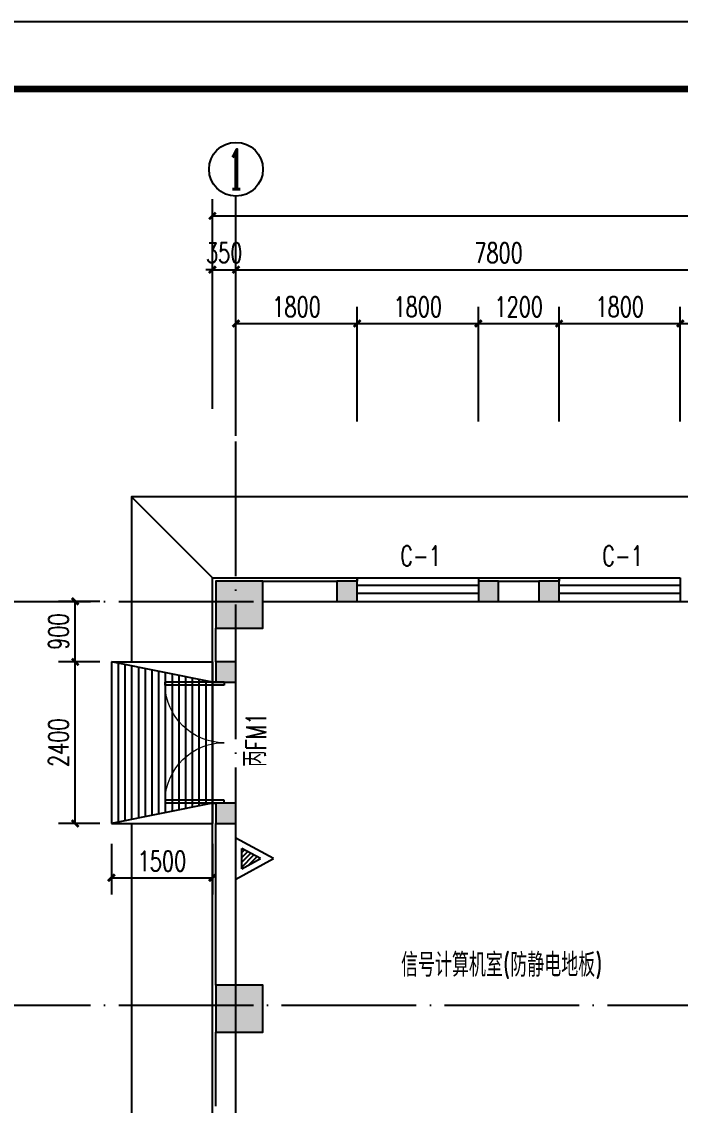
# Model space of a CAD drawing. Extents: x 63793 to 231107, y 20849 to 337643.
# Drawn here: x 139816 to 149599, y 234144 to 250242 of the extents above; entities that cross this region are included whole.
import ezdxf
from ezdxf.enums import TextEntityAlignment as Align

# ---------------------------------------------------------------- set-up
doc = ezdxf.new("R2010")
doc.units = 0
doc.header["$LTSCALE"] = 1000
doc.header["$MEASUREMENT"] = 0
doc.linetypes.add('DOTE', pattern=[2.42, 2, -0.2, 0.02, -0.2])
for name, color, linetype in [('AXIS', 3, 'Continuous'), ('AXIS_TEXT', 7, 'Continuous'), ('COLUMN', 2, 'Continuous'), ('DOOR_FIRE', 4, 'Continuous'), ('DOOR_FIRE_TEXT', 7, 'Continuous'), ('DOTE', 1, 'DOTE'), ('PUB_DIM', 3, 'Continuous'), ('PUB_HATCH', 8, 'Continuous'), ('PUB_TITLE', 4, 'Continuous'), ('SURFACE', 6, 'Continuous'), ('WALL', 2, 'Continuous'), ('WINDOW', 4, 'Continuous'), ('WINDOW_TEXT', 7, 'Continuous'), ('立面', 255, 'Continuous')]:
    doc.layers.add(name, color=color, linetype=linetype)
doc.styles.add('_TCH_AXIS', font='COMPLEX', dxfattribs={"bigfont": 'GBCBIG'})
doc.styles.add('_TCH_DIM_T3', font='SIMPLEX', dxfattribs={"width": 0.705882, "bigfont": 'GBCBIG'})
doc.styles.add('_TCH_WINDOW', font='SIMPLEX', dxfattribs={"height": 3.5, "bigfont": 'GBCBIG'})
doc.styles.add('COMPLEX', font='COMPLEX')
doc.styles.get("Standard").update_dxf_attribs({"font": 'gbenor.shx', "bigfont": 'gbcbig.shx'})
doc.dimstyles.new('_TCH_ARCH&&100', dxfattribs={"dimtxt": 297.5, "dimasz": 100, "dimexe": 250, "dimexo": 300, "dimgap": 100, "dimtad": 1, "dimdec": 0, "dimzin": 0, "dimdsep": 46, "dimtxsty": '_TCH_DIM_T3', "dimblk": 'ARCHTICK', "dimcen": 0.09, "dimclrt": 7, "dimazin": 2, "dimtfac": 1, "dimtdec": 0, "dimtix": 1, "dimtmove": 2, "dimatfit": 3, "dimfxl": 0, "dimtolj": 1, "dimtzin": 0, "dimarcsym": 0})
pattern_1 = [(45, (347759.21, -7705857.39), (35.81160544, -35.81160544), [])]

# ---------------------------------------------------------------- blocks, each defined once
blk = doc.blocks.new('dsff')
at = {"layer": '立面'}
h = blk.add_hatch(dxfattribs=at)
h.set_pattern_fill('ANSI31', color=0, scale=405.162065, angle=90, style=0)
h.set_pattern_definition(pattern_1)
h.paths.add_polyline_path([(353585, 633), (353864, 785), (353585, 937)])
h = blk.add_hatch(dxfattribs=at)
h.set_pattern_fill('ANSI31', color=0, scale=405.162065, angle=90, style=0)
h.set_pattern_definition(pattern_1)
h.paths.add_polyline_path([(353585, 633), (353864, 785), (353585, 937)])
h = blk.add_hatch(dxfattribs=at)
h.set_pattern_fill('ANSI31', color=0, scale=405.162065, angle=90, style=0)
h.set_pattern_definition(pattern_1)
h.paths.add_polyline_path([(353585, 633), (353864, 785), (353585, 937)])
h = blk.add_hatch(dxfattribs=at)
h.set_pattern_fill('ANSI31', color=0, scale=405.162065, angle=90, style=0)
h.set_pattern_definition(pattern_1)
h.paths.add_polyline_path([(353585, 633), (353864, 785), (353585, 937)])
at = {"layer": '立面', "color": 0}
for p, q in [((353499, 481), (353499, 1088)), ((354057, 785), (353499, 1088)), ((353499, 481), (353499, 1088)), ((354057, 785), (353499, 1088)), ((353499, 481), (353499, 1088)), ((354057, 785), (353499, 1088)), ((353499, 481), (353499, 1088)), ((354057, 785), (353499, 1088)), ((353585, 633), (353585, 937)), ((353864, 785), (353585, 937)), ((353585, 633), (353585, 937)), ((353864, 785), (353585, 937)), ((353585, 633), (353585, 937)), ((353864, 785), (353585, 937)), ((353585, 633), (353585, 937)), ((353864, 785), (353585, 937)), ((353499, 481), (354057, 785)), ((353499, 481), (354057, 785)), ((353499, 481), (354057, 785)), ((353499, 481), (354057, 785)), ((353585, 633), (353864, 785)), ((353585, 633), (353864, 785)), ((353585, 633), (353864, 785)), ((353585, 633), (353864, 785))]:
    blk.add_line(p, q, dxfattribs=at)
blk = doc.blocks.new('_ArchTick')
at = {"color": 0, "linetype": 'ByBlock', "const_width": 0.4}
blk.add_lwpolyline([(-0.5, -0.5), (0.5, 0.5)], dxfattribs=at)
blk = doc.blocks.new('*D723')
at = {"layer": 'Defpoints', "color": 0, "transparency": 16777216}
for p in [(140611, 240731), (141277, 240731), (141277, 238331)]:
    blk.add_point(p, dxfattribs=at)
at = {"layer": 'PUB_DIM', "color": 0, "lineweight": -2, "transparency": 16777216}
for p, q in [((140977, 240731), (140361, 240731)), ((140611, 238331), (140611, 240731)), ((140977, 238331), (140361, 238331))]:
    blk.add_line(p, q, dxfattribs=at)
at = {"layer": 'PUB_DIM', "color": 0, "lineweight": -2, "transparency": 16777216, "xscale": 100, "yscale": 100, "zscale": 100}
for p, rotation in [((140611, 240731), 90), ((140611, 238331), 270)]:
    blk.add_blockref('_ArchTick', p, dxfattribs=dict(at, rotation=rotation))
at = {"layer": 'PUB_DIM', "color": 7, "transparency": 16777216, "insert": (140363, 239531), "char_height": 297.5, "attachment_point": 5, "rotation": 90, "style": '_TCH_DIM_T3'}
blk.add_mtext('\\A1;2400', dxfattribs=at)
blk = doc.blocks.new('*D724')
at = {"layer": 'Defpoints', "color": 0, "transparency": 16777216}
for p in [(140611, 241631), (141277, 241631), (141277, 240731)]:
    blk.add_point(p, dxfattribs=at)
at = {"layer": 'PUB_DIM', "color": 0, "lineweight": -2, "transparency": 16777216}
for p, q in [((140977, 241631), (140361, 241631)), ((140611, 240731), (140611, 241631)), ((140977, 240731), (140361, 240731))]:
    blk.add_line(p, q, dxfattribs=at)
at = {"layer": 'PUB_DIM', "color": 0, "lineweight": -2, "transparency": 16777216, "xscale": 100, "yscale": 100, "zscale": 100}
for p, rotation in [((140611, 241631), 90), ((140611, 240731), 270)]:
    blk.add_blockref('_ArchTick', p, dxfattribs=dict(at, rotation=rotation))
at = {"layer": 'PUB_DIM', "color": 7, "transparency": 16777216, "insert": (140363, 241181), "char_height": 297.5, "attachment_point": 5, "rotation": 90, "style": '_TCH_DIM_T3'}
blk.add_mtext('\\A1;900', dxfattribs=at)
blk = doc.blocks.new('*D725')
at = {"layer": 'Defpoints', "color": 0, "transparency": 16777216}
for p in [(141149, 238331), (142649, 238331), (142649, 237525)]:
    blk.add_point(p, dxfattribs=at)
at = {"layer": 'PUB_DIM', "color": 0, "lineweight": -2, "transparency": 16777216}
for p, q in [((141149, 238031), (141149, 237275)), ((142649, 238031), (142649, 237275)), ((141149, 237525), (142649, 237525))]:
    blk.add_line(p, q, dxfattribs=at)
at = {"layer": 'PUB_DIM', "color": 0, "lineweight": -2, "transparency": 16777216, "xscale": 100, "yscale": 100, "zscale": 100, "rotation": 180}
blk.add_blockref('_ArchTick', (141149, 237525), dxfattribs=at)
at = {"layer": 'PUB_DIM', "color": 0, "lineweight": -2, "transparency": 16777216, "xscale": 100, "yscale": 100, "zscale": 100}
blk.add_blockref('_ArchTick', (142649, 237525), dxfattribs=at)
at = {"layer": 'PUB_DIM', "color": 7, "transparency": 16777216, "insert": (141899, 237773), "char_height": 297.5, "attachment_point": 5, "style": '_TCH_DIM_T3'}
blk.add_mtext('\\A1;1500', dxfattribs=at)
blk = doc.blocks.new('*D1329')
at = {"layer": 'Defpoints', "color": 0, "transparency": 16777216}
for p in [(150799, 245758), (149599, 244004), (150799, 244004)]:
    blk.add_point(p, dxfattribs=at)
at = {"layer": 'PUB_DIM', "color": 0, "lineweight": -2, "transparency": 16777216}
for p, q in [((149599, 244304), (149599, 246008)), ((150799, 244304), (150799, 246008)), ((149599, 245758), (150799, 245758))]:
    blk.add_line(p, q, dxfattribs=at)
at = {"layer": 'PUB_DIM', "color": 0, "lineweight": -2, "transparency": 16777216, "xscale": 100, "yscale": 100, "zscale": 100, "rotation": 180}
blk.add_blockref('_ArchTick', (149599, 245758), dxfattribs=at)
at = {"layer": 'PUB_DIM', "color": 0, "lineweight": -2, "transparency": 16777216, "xscale": 100, "yscale": 100, "zscale": 100}
blk.add_blockref('_ArchTick', (150799, 245758), dxfattribs=at)
at = {"layer": 'PUB_DIM', "color": 7, "transparency": 16777216, "insert": (150199, 246007), "char_height": 297.5, "attachment_point": 5, "style": '_TCH_DIM_T3'}
blk.add_mtext('\\A1;1200', dxfattribs=at)
blk = doc.blocks.new('*D1330')
at = {"layer": 'Defpoints', "color": 0, "transparency": 16777216}
for p in [(149599, 245758), (147799, 244004), (149599, 244004)]:
    blk.add_point(p, dxfattribs=at)
at = {"layer": 'PUB_DIM', "color": 0, "lineweight": -2, "transparency": 16777216}
for p, q in [((147799, 244304), (147799, 246008)), ((149599, 244304), (149599, 246008)), ((147799, 245758), (149599, 245758))]:
    blk.add_line(p, q, dxfattribs=at)
at = {"layer": 'PUB_DIM', "color": 0, "lineweight": -2, "transparency": 16777216, "xscale": 100, "yscale": 100, "zscale": 100, "rotation": 180}
blk.add_blockref('_ArchTick', (147799, 245758), dxfattribs=at)
at = {"layer": 'PUB_DIM', "color": 0, "lineweight": -2, "transparency": 16777216, "xscale": 100, "yscale": 100, "zscale": 100}
blk.add_blockref('_ArchTick', (149599, 245758), dxfattribs=at)
at = {"layer": 'PUB_DIM', "color": 7, "transparency": 16777216, "insert": (148699, 246007), "char_height": 297.5, "attachment_point": 5, "style": '_TCH_DIM_T3'}
blk.add_mtext('\\A1;1800', dxfattribs=at)
blk = doc.blocks.new('*D1331')
at = {"layer": 'Defpoints', "color": 0, "transparency": 16777216}
for p in [(147799, 245758), (146599, 244004), (147799, 244004)]:
    blk.add_point(p, dxfattribs=at)
at = {"layer": 'PUB_DIM', "color": 0, "lineweight": -2, "transparency": 16777216}
for p, q in [((146599, 244304), (146599, 246008)), ((147799, 244304), (147799, 246008)), ((146599, 245758), (147799, 245758))]:
    blk.add_line(p, q, dxfattribs=at)
at = {"layer": 'PUB_DIM', "color": 0, "lineweight": -2, "transparency": 16777216, "xscale": 100, "yscale": 100, "zscale": 100, "rotation": 180}
blk.add_blockref('_ArchTick', (146599, 245758), dxfattribs=at)
at = {"layer": 'PUB_DIM', "color": 0, "lineweight": -2, "transparency": 16777216, "xscale": 100, "yscale": 100, "zscale": 100}
blk.add_blockref('_ArchTick', (147799, 245758), dxfattribs=at)
at = {"layer": 'PUB_DIM', "color": 7, "transparency": 16777216, "insert": (147199, 246007), "char_height": 297.5, "attachment_point": 5, "style": '_TCH_DIM_T3'}
blk.add_mtext('\\A1;1200', dxfattribs=at)
blk = doc.blocks.new('*D1332')
at = {"layer": 'Defpoints', "color": 0, "transparency": 16777216}
for p in [(146599, 245758), (144799, 244004), (146599, 244004)]:
    blk.add_point(p, dxfattribs=at)
at = {"layer": 'PUB_DIM', "color": 0, "lineweight": -2, "transparency": 16777216}
for p, q in [((144799, 244304), (144799, 246008)), ((146599, 244304), (146599, 246008)), ((144799, 245758), (146599, 245758))]:
    blk.add_line(p, q, dxfattribs=at)
at = {"layer": 'PUB_DIM', "color": 0, "lineweight": -2, "transparency": 16777216, "xscale": 100, "yscale": 100, "zscale": 100, "rotation": 180}
blk.add_blockref('_ArchTick', (144799, 245758), dxfattribs=at)
at = {"layer": 'PUB_DIM', "color": 0, "lineweight": -2, "transparency": 16777216, "xscale": 100, "yscale": 100, "zscale": 100}
blk.add_blockref('_ArchTick', (146599, 245758), dxfattribs=at)
at = {"layer": 'PUB_DIM', "color": 7, "transparency": 16777216, "insert": (145699, 246007), "char_height": 297.5, "attachment_point": 5, "style": '_TCH_DIM_T3'}
blk.add_mtext('\\A1;1800', dxfattribs=at)
blk = doc.blocks.new('*D1333')
at = {"layer": 'Defpoints', "color": 0, "transparency": 16777216}
for p in [(144799, 245758), (142999, 244004), (144799, 244004)]:
    blk.add_point(p, dxfattribs=at)
at = {"layer": 'PUB_DIM', "color": 0, "lineweight": -2, "transparency": 16777216}
for p, q in [((142999, 244304), (142999, 246008)), ((144799, 244304), (144799, 246008)), ((142999, 245758), (144799, 245758))]:
    blk.add_line(p, q, dxfattribs=at)
at = {"layer": 'PUB_DIM', "color": 0, "lineweight": -2, "transparency": 16777216, "xscale": 100, "yscale": 100, "zscale": 100, "rotation": 180}
blk.add_blockref('_ArchTick', (142999, 245758), dxfattribs=at)
at = {"layer": 'PUB_DIM', "color": 0, "lineweight": -2, "transparency": 16777216, "xscale": 100, "yscale": 100, "zscale": 100}
blk.add_blockref('_ArchTick', (144799, 245758), dxfattribs=at)
at = {"layer": 'PUB_DIM', "color": 7, "transparency": 16777216, "insert": (143899, 246007), "char_height": 297.5, "attachment_point": 5, "style": '_TCH_DIM_T3'}
blk.add_mtext('\\A1;1800', dxfattribs=at)
blk = doc.blocks.new('*D1398')
at = {"layer": 'AXIS', "color": 0, "lineweight": -2, "transparency": 16777216}
for p, q in [((142649, 244492), (142649, 246808)), ((142999, 244492), (142999, 246808)), ((142649, 246558), (142549, 246558)), ((142649, 246558), (142999, 246558)), ((142999, 246558), (143099, 246558))]:
    blk.add_line(p, q, dxfattribs=at)
at = {"layer": 'Defpoints', "color": 0, "transparency": 16777216}
for p in [(142999, 246558), (142649, 244192), (142999, 244192)]:
    blk.add_point(p, dxfattribs=at)
at = {"layer": 'AXIS', "color": 0, "lineweight": -2, "transparency": 16777216, "xscale": 100, "yscale": 100, "zscale": 100}
blk.add_blockref('_ArchTick', (142649, 246558), dxfattribs=at)
at = {"layer": 'AXIS', "color": 0, "lineweight": -2, "transparency": 16777216, "xscale": 100, "yscale": 100, "zscale": 100, "rotation": 180}
blk.add_blockref('_ArchTick', (142999, 246558), dxfattribs=at)
at = {"layer": 'AXIS', "color": 7, "transparency": 16777216, "insert": (142824, 246807), "char_height": 297.5, "attachment_point": 5, "style": '_TCH_DIM_T3'}
blk.add_mtext('\\A1;350', dxfattribs=at)
blk = doc.blocks.new('*D1399')
at = {"layer": 'AXIS', "color": 0, "lineweight": -2, "transparency": 16777216}
for p, q in [((142999, 244492), (142999, 246808)), ((150799, 244492), (150799, 246808)), ((142999, 246558), (150799, 246558))]:
    blk.add_line(p, q, dxfattribs=at)
at = {"layer": 'Defpoints', "color": 0, "transparency": 16777216}
for p in [(150799, 246558), (142999, 244192), (150799, 244192)]:
    blk.add_point(p, dxfattribs=at)
at = {"layer": 'AXIS', "color": 0, "lineweight": -2, "transparency": 16777216, "xscale": 100, "yscale": 100, "zscale": 100, "rotation": 180}
blk.add_blockref('_ArchTick', (142999, 246558), dxfattribs=at)
at = {"layer": 'AXIS', "color": 0, "lineweight": -2, "transparency": 16777216, "xscale": 100, "yscale": 100, "zscale": 100}
blk.add_blockref('_ArchTick', (150799, 246558), dxfattribs=at)
at = {"layer": 'AXIS', "color": 7, "transparency": 16777216, "insert": (146899, 246807), "char_height": 297.5, "attachment_point": 5, "style": '_TCH_DIM_T3'}
blk.add_mtext('\\A1;7800', dxfattribs=at)
blk = doc.blocks.new('*D1407')
at = {"layer": 'AXIS', "color": 0, "lineweight": -2, "transparency": 16777216}
for p, q in [((142649, 245792), (142649, 247608)), ((204549, 245792), (204549, 247608)), ((142649, 247358), (204549, 247358))]:
    blk.add_line(p, q, dxfattribs=at)
at = {"layer": 'Defpoints', "color": 0, "transparency": 16777216}
for p in [(204549, 247358), (142649, 245492), (204549, 245492)]:
    blk.add_point(p, dxfattribs=at)
at = {"layer": 'AXIS', "color": 0, "lineweight": -2, "transparency": 16777216, "xscale": 100, "yscale": 100, "zscale": 100, "rotation": 180}
blk.add_blockref('_ArchTick', (142649, 247358), dxfattribs=at)
at = {"layer": 'AXIS', "color": 0, "lineweight": -2, "transparency": 16777216, "xscale": 100, "yscale": 100, "zscale": 100}
blk.add_blockref('_ArchTick', (204549, 247358), dxfattribs=at)
at = {"layer": 'AXIS', "color": 7, "transparency": 16777216, "insert": (172857, 247633), "char_height": 297.5, "attachment_point": 5, "style": '_TCH_DIM_T3'}
blk.add_mtext('\\A1;61900', dxfattribs=at)
blk = doc.blocks.new('_FZH')
blk.add_lwpolyline([(-0.5, -0.5), (0.5, -0.5), (0.5, 0.5), (-0.5, 0.5)], close=True)
at = {"layer": 'PUB_HATCH'}
blk.add_solid([(-0.5, -0.5), (0.5, -0.5), (-0.5, 0.5), (0.5, 0.5)], dxfattribs=at)
blk = doc.blocks.new('$WINLIB2D$00000001')
for p, q in [((-0.5, 0.5), (0.5, 0.5)), ((-0.5, 0.5), (-0.5, -0.5)), ((0.5, -0.5), (0.5, 0.5)), ((0.5, 0.1667), (-0.5, 0.1667)), ((0.5, -0.1667), (-0.5, -0.1667)), ((-0.5, -0.5), (0.5, -0.5))]:
    blk.add_line(p, q)
blk = doc.blocks.new('$DorLib2D$00000002')
for p, q in [((-0.5, 0), (-0.5, 0.4875)), ((-0.475, 0.4875), (-0.5, 0.4875)), ((-0.475, 0), (-0.475, 0.4875)), ((0.475, 0), (0.475, 0.4875)), ((0.475, 0.4875), (0.5, 0.4875)), ((0.5, 0), (0.5, 0.4875)), ((-0.5, 0), (-0.475, 0)), ((0.5, 0), (0.475, 0))]:
    blk.add_line(p, q)
at = {"lineweight": 13}
for centre, start, end in [((-0.4875, 0), 0, 88.53072), ((0.4875, 0), 91.46928, 180)]:
    blk.add_arc(centre, 0.4875, start, end, dxfattribs=at)
blk = doc.blocks.new('_AXISO')
blk.add_circle((0, 0), 0.5)
at = {"layer": 'AXIS_TEXT', "style": 'COMPLEX', "width": 1.041667}
blk.add_attdef('A', text='', height=0.56, dxfattribs=at).set_placement((-0.25, -0.28), (0.25, -0.28), align=Align.FIT)

msp = doc.modelspace()

# ---------------------------------------------------------------- linework, layer by layer
msp.add_line((142649.3, 241981.2), (141449.3, 243181.2))
at = {"color": 9}
for p, q in [((141149.3, 240731.2), (141149.3, 238331.2)), ((141149.3, 240731.2), (142649.3, 240731.2)), ((142649.3, 240431.2), (141149.3, 240731.2)), ((141249.3, 240711.2), (141249.3, 238351.2)), ((141349.3, 240691.2), (141349.3, 238371.2)), ((141449.3, 240671.2), (141449.3, 238391.2)), ((142649.3, 240731.2), (142649.3, 238331.2)), ((141549.3, 240651.2), (141549.3, 238411.2)), ((141649.3, 240631.2), (141649.3, 238431.2)), ((141749.3, 240611.2), (141749.3, 238451.2)), ((141849.3, 240591.2), (141849.3, 238471.2)), ((141949.3, 240571.2), (141949.3, 238491.2)), ((142049.3, 240551.2), (142049.3, 238511.2)), ((142149.3, 240531.2), (142149.3, 238531.2)), ((142249.3, 240511.2), (142249.3, 238551.2)), ((142349.3, 240491.2), (142349.3, 238571.2)), ((142449.3, 240471.2), (142449.3, 238591.2)), ((142549.3, 240451.2), (142549.3, 238611.2)), ((142649.3, 238631.2), (141149.3, 238331.2)), ((141149.3, 238331.2), (142649.3, 238331.2))]:
    msp.add_line(p, q, dxfattribs=at)
for points in [[(155299.3, 243181.2), (141449.3, 243181.2), (141449.3, 240731.2)], [(141449.3, 238331.2), (141449.3, 230231.2)]]:
    msp.add_lwpolyline(points)
at = {"layer": 'AXIS'}
msp.add_line((142999.3, 244087.7), (142999.3, 247649.7), dxfattribs=at)
at = {"layer": 'DOOR_FIRE'}
msp.add_line((142649.3, 238631.2), (142649.3, 240431.2), dxfattribs=at)
at = {"layer": 'DOTE'}
for p, q in [((142999.3, 217804.9), (142999.3, 244087.7)), ((138837, 241631.2), (206199.3, 241631.2)), ((138837, 235631.2), (206199.3, 235631.2))]:
    msp.add_line(p, q, dxfattribs=at)
at = {"layer": 'PUB_TITLE'}
msp.add_lwpolyline([(127007, 208242.4), (231107, 208242.4), (231107, 250242.4), (127007, 250242.4)], close=True, dxfattribs=at)
at = {"layer": 'PUB_TITLE', "const_width": 100}
msp.add_lwpolyline([(129507, 209242.4), (230107, 209242.4), (230107, 249242.4), (129507, 249242.4)], close=True, dxfattribs=at)
at = {"layer": 'SURFACE'}
for p, q in [((142649.3, 241981.2), (144649.3, 241981.2)), ((142649.3, 240581.2), (142649.3, 241981.2)), ((144649.3, 241981.2), (144799.3, 241981.2)), ((144799.3, 241981.2), (144799.3, 241931.2)), ((146599.3, 241981.2), (146599.3, 241931.2)), ((146599.3, 241981.2), (146749.3, 241981.2)), ((146749.3, 241981.2), (147649.3, 241981.2)), ((147649.3, 241981.2), (147799.3, 241981.2)), ((147799.3, 241981.2), (147799.3, 241931.2)), ((142649.3, 240431.2), (142649.3, 240581.2)), ((142649.3, 240431.2), (142699.3, 240431.2)), ((142649.3, 238631.2), (142699.3, 238631.2)), ((142649.3, 238481.2), (142649.3, 238631.2)), ((142649.3, 235631.2), (142649.3, 238481.2)), ((142649.3, 233981.5), (142649.3, 235631.2))]:
    msp.add_line(p, q, dxfattribs=at)
at = {"layer": 'WALL'}
for p, q in [((143399.3, 241931.2), (144499.3, 241931.2)), ((146899.3, 241931.2), (147499.3, 241931.2)), ((143399.3, 241631.2), (144499.3, 241631.2)), ((146899.3, 241631.2), (147499.3, 241631.2)), ((142699.3, 240731.2), (142699.3, 241231.2)), ((142999.3, 240731.2), (142999.3, 241231.2)), ((142699.3, 235931.2), (142699.3, 238331.2)), ((142999.3, 235931.2), (142999.3, 238331.2)), ((142699.3, 234131.5), (142699.3, 235231.2)), ((142999.3, 234131.5), (142999.3, 235231.2))]:
    msp.add_line(p, q, dxfattribs=at)

# ---------------------------------------------------------------- block references
msp.add_blockref('dsff', (-210499.8, 237024.7))
at = {"layer": 'AXIS'}
ref = msp.add_blockref('_AXISO', (142999.3, 248049.7), dxfattribs=dict(at, xscale=800, yscale=800, zscale=800))
ref.add_attrib('A', '1', dxfattribs={"layer": 'AXIS_TEXT', "height": 588.3, "style": '_TCH_AXIS'}).set_placement((142873.2, 247755.6), (143125.3, 247755.6), align=Align.FIT)
at = {"layer": 'COLUMN'}
for p, xscale, yscale, zscale in [((143049.3, 241581.2), 700.0030517578125, 700.0000000000291, 700.0000000000291), ((144649.3, 241781.2), 300, 300, 300), ((147649.3, 241781.2), 300, 300, 300), ((143049.3, 235581.2), 700.0030517578125, 699.999999998865, 699.999999998865)]:
    msp.add_blockref('_FZH', p, dxfattribs=dict(at, xscale=xscale, yscale=yscale, zscale=zscale))
at = {"layer": 'COLUMN', "xscale": 300, "yscale": 300, "zscale": 300, "rotation": 90}
for p in [(146749.3, 241781.2), (142849.3, 240581.2), (142849.3, 238481.2)]:
    msp.add_blockref('_FZH', p, dxfattribs=at)
at = {"layer": 'DOOR_FIRE', "xscale": -1800, "yscale": 1800, "zscale": 350, "rotation": 90}
msp.add_blockref('$DorLib2D$00000002', (142824.3, 239531.2), dxfattribs=at)
at = {"layer": 'WINDOW'}
ref = msp.add_blockref('$WINLIB2D$00000001', (145699.3, 241806.2), dxfattribs=dict(at, xscale=1800, yscale=-350, zscale=1800))
ref.add_attrib('A', 'C-1', (145439.3, 242157.4), dxfattribs={"layer": 'WINDOW_TEXT', "height": 297.5, "style": '_TCH_WINDOW', "width": 0.705882})
ref = msp.add_blockref('$WINLIB2D$00000001', (148699.3, 241806.2), dxfattribs=dict(at, xscale=1800, yscale=-350, zscale=1800))
ref.add_attrib('A', 'C-1', (148439.3, 242157.4), dxfattribs={"layer": 'WINDOW_TEXT', "height": 297.5, "style": '_TCH_WINDOW', "width": 0.705882})

# ---------------------------------------------------------------- texts
at = {"insert": (145450.9, 236404.5), "char_height": 350, "width": 3190, "attachment_point": 1}
msp.add_mtext('信号计算机室(防静电地板)', dxfattribs=at)
at = {"layer": 'DOOR_FIRE_TEXT', "style": '_TCH_WINDOW', "width": 0.705882}
msp.add_text('FM1', height=297.5, rotation=90, dxfattribs=at).set_placement((143449.3, 239419))
at = {"layer": 'DOOR_FIRE_TEXT', "style": '_TCH_WINDOW'}
msp.add_text('丙', height=337.6, rotation=90, dxfattribs=at).set_placement((143449.3, 239173.3))

# ---------------------------------------------------------------- dimensions: what is measured, and where the dimension line sits
at = {"layer": 'AXIS'}
dim = msp.add_linear_dim(base=(204549.3, 247358.4), p1=(142649.3, 245491.8), p2=(204549.3, 245491.8), angle=0, text='61900', dimstyle='_TCH_ARCH&&100', dxfattribs=at)
dim.commit()
dim.dimension.update_dxf_attribs({"geometry": '*D1407', "text_midpoint": (172856.9, 247633.4), "dimtype": 129})
for p1, p2, text, picture, middle in [((142649.3, 244191.8), (142999.3, 244191.8), '350', '*D1398', (142824.3, 246807.2)), ((142999.3, 244191.8), (150799.3, 244191.8), '7800', '*D1399', (146899.3, 246807.2))]:
    dim = msp.add_aligned_dim(p1=p1, p2=p2, distance=2366.7, text=text, dimstyle='_TCH_ARCH&&100', dxfattribs=at)
    dim.commit()
    dim.dimension.update_dxf_attribs({"geometry": picture, "text_midpoint": middle})
at = {"layer": 'PUB_DIM'}
for p1, p2, distance, text, picture, middle in [((142999.3, 244003.9), (144799.3, 244003.9), 1754.5, '1800', '*D1333', (143899.3, 246007.2)), ((144799.3, 244003.9), (146599.3, 244003.9), 1754.5, '1800', '*D1332', (145699.3, 246007.2)), ((146599.3, 244003.9), (147799.3, 244003.9), 1754.5, '1200', '*D1331', (147199.3, 246007.2)), ((147799.3, 244003.9), (149599.3, 244003.9), 1754.5, '1800', '*D1330', (148699.3, 246007.2)), ((149599.3, 244003.9), (150799.3, 244003.9), 1754.5, '1200', '*D1329', (150199.3, 246007.2)), ((141277.3, 240731.2), (141277.3, 241631.2), 665.9, '900', '*D724', (140362.7, 241181.2)), ((141277.3, 238331.2), (141277.3, 240731.2), 665.9, '2400', '*D723', (140362.7, 239531.2)), ((141149.3, 238331.2), (142649.3, 238331.2), -806.6, '1500', '*D725', (141899.3, 237773.3))]:
    dim = msp.add_aligned_dim(p1=p1, p2=p2, distance=distance, text=text, dimstyle='_TCH_ARCH&&100', dxfattribs=at)
    dim.commit()
    dim.dimension.update_dxf_attribs({"geometry": picture, "text_midpoint": middle})

doc.saveas('drawing.dxf')
